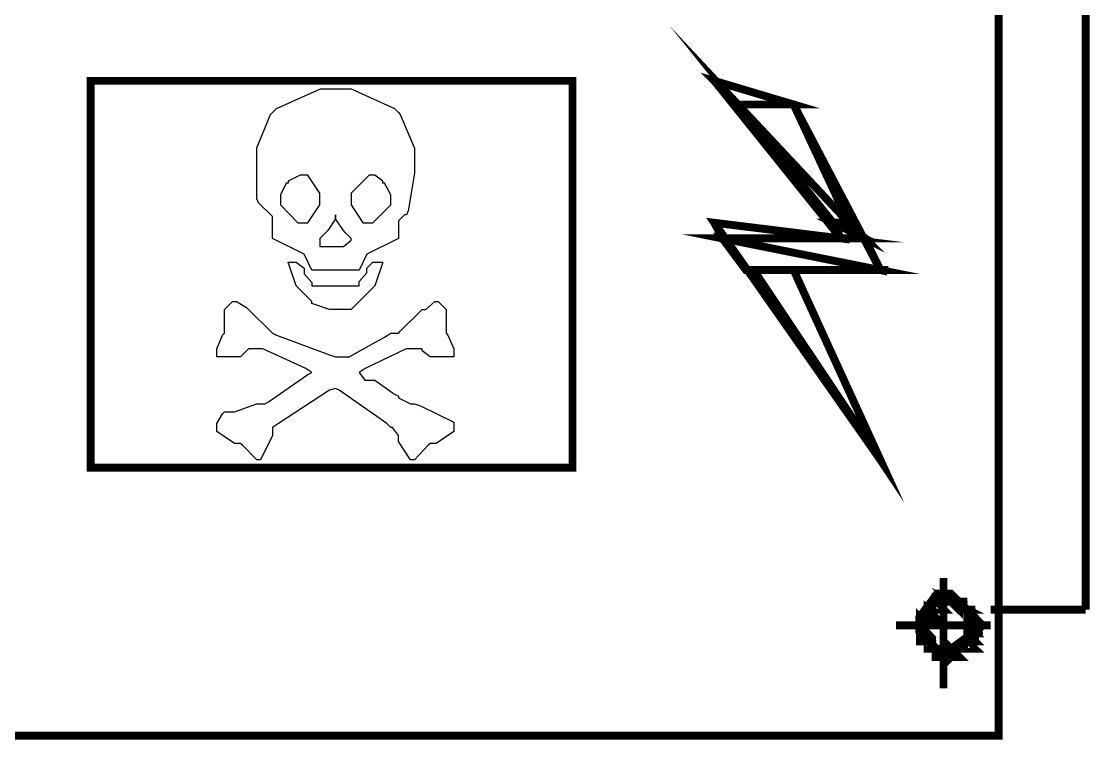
# Model space of a CAD drawing. Header units: metres. Extents: x -593 to 248, y 430 to 1024.
# Drawn here: x -217.43 to -211.69, y 598.76 to 602.62 of the extents above; entities that cross this region are included whole.
import ezdxf

# ---------------------------------------------------------------- set-up
doc = ezdxf.new("R2010")
doc.units = ezdxf.units.M
doc.header["$MEASUREMENT"] = 0
doc.layers.add('C00-00-00-BLACK', color=7, linetype='Continuous')

msp = doc.modelspace()

# ---------------------------------------------------------------- linework, layer by layer
at = {"layer": 'C00-00-00-BLACK', "const_width": 0.0423}
for points in [[(-211.7108, 604.9297), (-211.7108, 599.4607)], [(-212.4748, 599.6297), (-212.4748, 599.0377)], [(-212.2218, 599.4607), (-211.7108, 599.4607)], [(-212.7298, 599.3767), (-212.2218, 599.3767)]]:
    msp.add_lwpolyline(points, dxfattribs=at)
for points in [[(-219.3888, 598.7837), (-212.1788, 598.7837), (-212.1788, 604.1227), (-219.3888, 604.1227), (-219.3888, 598.7837)], [(-213.5788, 602.1727), (-212.9838, 601.5377), (-213.0678, 601.5377), (-213.5788, 602.1727)], [(-213.7058, 602.2997), (-213.2798, 602.1727), (-213.5788, 602.1727), (-213.7058, 602.2997)], [(-213.7058, 602.2997), (-213.0258, 601.4537), (-213.7058, 601.5377), (-212.8138, 600.2647), (-213.2798, 601.2837), (-212.8138, 601.2837), (-213.2798, 602.1727), (-213.7058, 602.2997)], [(-217.0558, 602.2997), (-217.0558, 600.2227), (-214.4678, 600.2227), (-214.4678, 602.2997), (-217.0558, 602.2997)], [(-213.2798, 602.1727), (-213.5788, 602.1727), (-212.9838, 601.5377), (-213.2798, 602.1727)], [(-213.0678, 601.5377), (-212.8978, 601.4537), (-213.0258, 601.4537), (-213.0678, 601.5377)], [(-213.7058, 601.5377), (-213.0258, 601.4537), (-213.6628, 601.4537), (-213.7058, 601.5377)], [(-212.9838, 601.5377), (-213.0678, 601.5377), (-212.8978, 601.4537), (-212.9838, 601.5377)], [(-212.8978, 601.4537), (-213.6628, 601.4537), (-212.8138, 601.2837), (-212.8978, 601.4537)], [(-213.6628, 601.4537), (-212.8138, 601.2837), (-213.5358, 601.2837), (-213.6628, 601.4537)], [(-213.5358, 601.2837), (-213.4938, 601.2837), (-213.2798, 601.2837), (-213.5358, 601.2837)], [(-213.5358, 601.2837), (-213.2798, 601.2837), (-213.2368, 601.2837), (-213.5358, 601.2837)], [(-213.4938, 601.2837), (-213.2798, 601.2837), (-212.8138, 600.2647), (-213.4938, 601.2837)], [(-213.2798, 601.2837), (-212.8138, 601.2837), (-212.7708, 601.2837), (-213.2798, 601.2837)], [(-212.3908, 599.4607), (-212.3478, 599.4607), (-212.4338, 599.5027), (-212.3908, 599.4607)], [(-212.3058, 599.3767), (-212.3058, 599.4187), (-212.4348, 599.5457), (-212.4778, 599.5457), (-212.5098, 599.5457), (-212.6048, 599.4187), (-212.6048, 599.3767), (-212.6048, 599.3447), (-212.5098, 599.2497), (-212.4778, 599.2497), (-212.4348, 599.2497), (-212.3058, 599.3447), (-212.3058, 599.3767)], [(-212.3058, 599.3767), (-212.3058, 599.4187), (-212.4348, 599.5457), (-212.4778, 599.5457), (-212.5098, 599.5457), (-212.6048, 599.4187), (-212.6048, 599.3767), (-212.6048, 599.3447), (-212.5098, 599.2497), (-212.4778, 599.2497), (-212.4348, 599.2497), (-212.3058, 599.3447), (-212.3058, 599.3767)], [(-212.3058, 599.3767), (-212.3058, 599.4187), (-212.4348, 599.5457), (-212.4778, 599.5457), (-212.5098, 599.5457), (-212.6048, 599.4187), (-212.6048, 599.3767), (-212.6048, 599.3447), (-212.5098, 599.2497), (-212.4778, 599.2497), (-212.4348, 599.2497), (-212.3058, 599.3447), (-212.3058, 599.3767)], [(-212.5178, 599.5027), (-212.5178, 599.4607), (-212.4748, 599.4607), (-212.5178, 599.5027)], [(-212.5178, 599.4607), (-212.4748, 599.4607), (-212.5178, 599.5027), (-212.5178, 599.4607)], [(-212.4748, 599.5027), (-212.4338, 599.5027), (-212.5178, 599.5027), (-212.4748, 599.5027)], [(-212.5178, 599.5027), (-212.4748, 599.5027), (-212.4308, 599.5027), (-212.5178, 599.5027)], [(-212.4748, 599.5027), (-212.4308, 599.5027), (-212.5178, 599.5027), (-212.4748, 599.5027)], [(-212.4748, 599.5027), (-212.5178, 599.5027), (-212.4748, 599.5027)], [(-212.5178, 599.5027), (-212.4748, 599.5027), (-212.4308, 599.5027), (-212.5178, 599.5027)], [(-212.5178, 599.5027), (-212.5178, 599.5027)], [(-212.5178, 599.5027), (-212.4748, 599.5027), (-212.4338, 599.5027), (-212.5178, 599.5027)], [(-212.4338, 599.5027), (-212.4748, 599.5027), (-212.4338, 599.5027)], [(-212.4748, 599.5027), (-212.4338, 599.5027), (-212.3908, 599.5027), (-212.4748, 599.5027)], [(-212.4338, 599.5027), (-212.3908, 599.5027), (-212.4748, 599.5027), (-212.4338, 599.5027)], [(-212.4338, 599.5027), (-212.4748, 599.5027), (-212.4338, 599.5027)], [(-212.4748, 599.5027), (-212.4308, 599.5027), (-212.3878, 599.5027), (-212.4748, 599.5027)], [(-212.4308, 599.5027), (-212.3878, 599.5027), (-212.4748, 599.5027), (-212.4308, 599.5027)], [(-212.3908, 599.4607), (-212.4338, 599.5027), (-212.3908, 599.5027), (-212.3908, 599.4607)], [(-212.4338, 599.5027), (-212.3878, 599.5027), (-212.3458, 599.5027), (-212.4338, 599.5027)], [(-212.3878, 599.5027), (-212.3458, 599.5027), (-212.4338, 599.5027), (-212.3878, 599.5027)], [(-212.6018, 599.3767), (-212.5608, 599.3767), (-212.6018, 599.4177), (-212.6018, 599.3767)], [(-212.5608, 599.4607), (-212.5608, 599.4177), (-212.5178, 599.4177), (-212.5608, 599.4607)], [(-212.5608, 599.4177), (-212.5178, 599.4177), (-212.5608, 599.4607), (-212.5608, 599.4177)], [(-212.5178, 599.4607), (-212.5608, 599.4607), (-212.5178, 599.4607), (-212.5178, 599.4607)], [(-212.5608, 599.4607), (-212.5178, 599.4607), (-212.5178, 599.4607), (-212.5608, 599.4607)], [(-212.5608, 599.4607), (-212.5178, 599.4607), (-212.5178, 599.4607), (-212.5608, 599.4607)], [(-212.5608, 599.4607), (-212.5178, 599.4607), (-212.5178, 599.4607), (-212.5608, 599.4607)], [(-212.5608, 599.4607), (-212.5178, 599.4607), (-212.5178, 599.4607), (-212.5608, 599.4607)], [(-212.5608, 599.4607), (-212.5178, 599.4607), (-212.5178, 599.4607), (-212.5608, 599.4607)], [(-212.5178, 599.4607), (-212.4748, 599.4607), (-212.4748, 599.4607), (-212.5178, 599.4607)], [(-212.5178, 599.4607), (-212.4748, 599.4607), (-212.4748, 599.4607), (-212.5178, 599.4607)], [(-212.3908, 599.4607), (-212.3478, 599.4607), (-212.3478, 599.4607), (-212.3908, 599.4607)], [(-212.3908, 599.4607), (-212.3478, 599.4607), (-212.3478, 599.4607), (-212.3908, 599.4607)], [(-212.3908, 599.4607), (-212.3478, 599.4607), (-212.3478, 599.4607), (-212.3908, 599.4607)], [(-212.3908, 599.4607), (-212.3478, 599.4607), (-212.3478, 599.4607), (-212.3908, 599.4607)], [(-212.3908, 599.4607), (-212.3458, 599.4607), (-212.3028, 599.4607), (-212.3908, 599.4607)], [(-212.3458, 599.4607), (-212.3028, 599.4607), (-212.3908, 599.4607), (-212.3458, 599.4607)], [(-212.3478, 599.4607), (-212.3478, 599.4177), (-212.3058, 599.4177), (-212.3478, 599.4607)], [(-212.3478, 599.4177), (-212.3058, 599.4177), (-212.3478, 599.4607), (-212.3478, 599.4177)], [(-212.3478, 599.4607), (-212.3058, 599.4607), (-212.3058, 599.4607), (-212.3478, 599.4607)], [(-212.3478, 599.4607), (-212.3058, 599.4607), (-212.3058, 599.4607), (-212.3478, 599.4607)], [(-212.3478, 599.4177), (-212.3058, 599.3767), (-212.3478, 599.3767), (-212.3478, 599.4177)], [(-212.5608, 599.4177), (-212.6018, 599.4177), (-212.5608, 599.4177), (-212.5608, 599.4177)], [(-212.6018, 599.4177), (-212.5608, 599.4177), (-212.5178, 599.4177), (-212.6018, 599.4177)], [(-212.5608, 599.4177), (-212.5178, 599.4177), (-212.6018, 599.4177), (-212.5608, 599.4177)], [(-212.6018, 599.3767), (-212.6018, 599.4177), (-212.5608, 599.4177), (-212.6018, 599.3767)], [(-212.6018, 599.3767), (-212.6018, 599.3337), (-212.5608, 599.3337), (-212.6018, 599.3767)], [(-212.6018, 599.3337), (-212.5608, 599.3337), (-212.6018, 599.3767), (-212.6018, 599.3337)], [(-212.5608, 599.4177), (-212.5178, 599.4177), (-212.5178, 599.4177), (-212.5608, 599.4177)], [(-212.3478, 599.4177), (-212.3058, 599.4177), (-212.3058, 599.4177), (-212.3478, 599.4177)], [(-212.3478, 599.4177), (-212.3058, 599.4177), (-212.3058, 599.4177), (-212.3478, 599.4177)], [(-212.3478, 599.4177), (-212.3058, 599.4177), (-212.3058, 599.4177), (-212.3478, 599.4177)], [(-212.3478, 599.4177), (-212.3058, 599.4177), (-212.3058, 599.4177), (-212.3478, 599.4177)], [(-212.3478, 599.4177), (-212.3058, 599.4177), (-212.3058, 599.4177), (-212.3478, 599.4177)], [(-212.3478, 599.4177), (-212.3058, 599.4177), (-212.3058, 599.4177), (-212.3478, 599.4177)], [(-212.3058, 599.3767), (-212.3478, 599.4177), (-212.3058, 599.3767)], [(-212.3478, 599.3767), (-212.3058, 599.3337), (-212.3478, 599.3337), (-212.3478, 599.3767)], [(-212.6018, 599.3767), (-212.5608, 599.3767), (-212.5608, 599.3767), (-212.6018, 599.3767)], [(-212.6018, 599.3767), (-212.5608, 599.3767), (-212.5608, 599.3767), (-212.6018, 599.3767)], [(-212.6018, 599.3767), (-212.5608, 599.3767), (-212.5608, 599.3767), (-212.6018, 599.3767)], [(-212.6018, 599.3767), (-212.5608, 599.3767), (-212.5608, 599.3767), (-212.6018, 599.3767)], [(-212.6018, 599.3767), (-212.5608, 599.3767), (-212.5608, 599.3767), (-212.6018, 599.3767)], [(-212.6018, 599.3767), (-212.5608, 599.3767), (-212.5608, 599.3767), (-212.6018, 599.3767)], [(-212.6018, 599.3337), (-212.5608, 599.2907), (-212.6018, 599.2907), (-212.6018, 599.3337)], [(-212.6018, 599.3337), (-212.5608, 599.3337), (-212.5608, 599.3337), (-212.6018, 599.3337)], [(-212.6018, 599.3337), (-212.5608, 599.3337), (-212.5608, 599.3337), (-212.6018, 599.3337)], [(-212.6018, 599.3337), (-212.5608, 599.3337), (-212.5608, 599.3337), (-212.6018, 599.3337)], [(-212.6018, 599.3337), (-212.5608, 599.3337), (-212.5608, 599.3337), (-212.6018, 599.3337)], [(-212.6018, 599.3337), (-212.5608, 599.3337), (-212.5608, 599.3337), (-212.6018, 599.3337)], [(-212.6018, 599.3337), (-212.5608, 599.3337), (-212.5608, 599.3337), (-212.6018, 599.3337)], [(-212.5608, 599.2907), (-212.6018, 599.3337), (-212.5608, 599.2907)], [(-212.3058, 599.3767), (-212.3478, 599.3767), (-212.3058, 599.3337), (-212.3058, 599.3767)], [(-212.3058, 599.3767), (-212.3478, 599.3767), (-212.3058, 599.3767)], [(-212.3478, 599.3767), (-212.3058, 599.3767), (-212.2638, 599.3767), (-212.3478, 599.3767)], [(-212.3478, 599.3767), (-212.3028, 599.3767), (-212.2618, 599.3767), (-212.3478, 599.3767)], [(-212.3028, 599.3767), (-212.2618, 599.3767), (-212.3478, 599.3767), (-212.3028, 599.3767)], [(-212.3478, 599.2907), (-212.3058, 599.2907), (-212.3478, 599.3337), (-212.3478, 599.2907)], [(-212.3058, 599.3337), (-212.3478, 599.3337), (-212.3058, 599.3337)], [(-212.3478, 599.3337), (-212.3058, 599.3337), (-212.2638, 599.3337), (-212.3478, 599.3337)], [(-212.3478, 599.2907), (-212.3478, 599.3337), (-212.3058, 599.3337), (-212.3478, 599.2907)], [(-212.5608, 599.2907), (-212.6018, 599.2907), (-212.5608, 599.2907)], [(-212.6018, 599.2907), (-212.5608, 599.2907), (-212.5178, 599.2907), (-212.6018, 599.2907)], [(-212.6018, 599.2907), (-212.5578, 599.2907), (-212.5148, 599.2907), (-212.6018, 599.2907)], [(-212.5578, 599.2907), (-212.5148, 599.2907), (-212.6018, 599.2907), (-212.5578, 599.2907)], [(-212.5608, 599.2907), (-212.5608, 599.2497), (-212.5178, 599.2497), (-212.5608, 599.2907)], [(-212.5608, 599.2497), (-212.5178, 599.2497), (-212.5608, 599.2907), (-212.5608, 599.2497)], [(-212.5608, 599.2907), (-212.5178, 599.2907), (-212.5178, 599.2907), (-212.5608, 599.2907)], [(-212.5608, 599.2907), (-212.5178, 599.2907), (-212.5178, 599.2907), (-212.5608, 599.2907)], [(-212.5178, 599.2497), (-212.4748, 599.2067), (-212.5178, 599.2067), (-212.5178, 599.2497)], [(-212.4338, 599.2067), (-212.3908, 599.2067), (-212.4338, 599.2497), (-212.4338, 599.2067)], [(-212.3478, 599.2907), (-212.3478, 599.2497), (-212.3058, 599.2497), (-212.3478, 599.2907)], [(-212.3478, 599.2497), (-212.3058, 599.2497), (-212.3478, 599.2907), (-212.3478, 599.2497)], [(-212.3478, 599.2907), (-212.3058, 599.2907), (-212.3058, 599.2907), (-212.3478, 599.2907)], [(-212.3478, 599.2907), (-212.3058, 599.2907), (-212.3058, 599.2907), (-212.3478, 599.2907)], [(-212.3478, 599.2907), (-212.3058, 599.2907), (-212.3058, 599.2907), (-212.3478, 599.2907)], [(-212.3478, 599.2907), (-212.3058, 599.2907), (-212.3058, 599.2907), (-212.3478, 599.2907)], [(-212.3478, 599.2907), (-212.3058, 599.2907), (-212.3058, 599.2907), (-212.3478, 599.2907)], [(-212.3478, 599.2907), (-212.3058, 599.2907), (-212.3058, 599.2907), (-212.3478, 599.2907)], [(-212.5608, 599.2497), (-212.5178, 599.2497), (-212.5178, 599.2497), (-212.5608, 599.2497)], [(-212.5608, 599.2497), (-212.5178, 599.2497), (-212.5178, 599.2497), (-212.5608, 599.2497)], [(-212.5608, 599.2497), (-212.5148, 599.2497), (-212.4728, 599.2497), (-212.5608, 599.2497)], [(-212.5148, 599.2497), (-212.4728, 599.2497), (-212.5608, 599.2497), (-212.5148, 599.2497)], [(-212.5178, 599.2497), (-212.4748, 599.2497), (-212.4748, 599.2497), (-212.5178, 599.2497)], [(-212.5178, 599.2497), (-212.4748, 599.2497), (-212.4748, 599.2497), (-212.5178, 599.2497)], [(-212.5178, 599.2497), (-212.4748, 599.2497), (-212.4748, 599.2497), (-212.5178, 599.2497)], [(-212.5178, 599.2497), (-212.4748, 599.2497), (-212.4748, 599.2497), (-212.5178, 599.2497)], [(-212.4748, 599.2067), (-212.5178, 599.2497), (-212.4748, 599.2067)], [(-212.3908, 599.2497), (-212.4338, 599.2497), (-212.3908, 599.2497), (-212.3908, 599.2497)], [(-212.4338, 599.2067), (-212.4338, 599.2497), (-212.3908, 599.2497), (-212.4338, 599.2067)], [(-212.3478, 599.2497), (-212.3908, 599.2497), (-212.3478, 599.2497), (-212.3478, 599.2497)], [(-212.3908, 599.2497), (-212.3478, 599.2497), (-212.3478, 599.2497), (-212.3908, 599.2497)], [(-212.3908, 599.2497), (-212.3478, 599.2497), (-212.3478, 599.2497), (-212.3908, 599.2497)], [(-212.3908, 599.2497), (-212.3478, 599.2497), (-212.3478, 599.2497), (-212.3908, 599.2497)], [(-212.3908, 599.2497), (-212.3478, 599.2497), (-212.3478, 599.2497), (-212.3908, 599.2497)], [(-212.3908, 599.2497), (-212.3478, 599.2497), (-212.3478, 599.2497), (-212.3908, 599.2497)], [(-212.3908, 599.2497), (-212.3908, 599.2497)], [(-212.3478, 599.2497), (-212.3058, 599.2497), (-212.3058, 599.2497), (-212.3478, 599.2497)], [(-212.3478, 599.2497), (-212.3058, 599.2497), (-212.3058, 599.2497), (-212.3478, 599.2497)], [(-212.5178, 599.2067), (-212.4728, 599.2067), (-212.4308, 599.2067), (-212.5178, 599.2067)], [(-212.4728, 599.2067), (-212.4308, 599.2067), (-212.5178, 599.2067), (-212.4728, 599.2067)], [(-212.5178, 599.2067), (-212.4748, 599.2067), (-212.4338, 599.2067), (-212.5178, 599.2067)], [(-212.4748, 599.2067), (-212.4338, 599.2067), (-212.5178, 599.2067), (-212.4748, 599.2067)], [(-212.4748, 599.2067), (-212.5178, 599.2067), (-212.4338, 599.2067), (-212.4748, 599.2067)], [(-212.5178, 599.2067), (-212.4338, 599.2067), (-212.3908, 599.2067), (-212.5178, 599.2067)], [(-212.4338, 599.2067), (-212.4748, 599.2067), (-212.4338, 599.2067), (-212.4338, 599.2067)], [(-212.4338, 599.2067), (-212.3908, 599.2067), (-212.4748, 599.2067), (-212.4338, 599.2067)], [(-212.4338, 599.2067), (-212.4748, 599.2067), (-212.4338, 599.2067)], [(-212.4748, 599.2067), (-212.4338, 599.2067), (-212.3908, 599.2067), (-212.4748, 599.2067)], [(-212.4338, 599.2067), (-212.3908, 599.2067), (-212.3908, 599.2067), (-212.4338, 599.2067)], [(-212.4338, 599.2067), (-212.3908, 599.2067), (-212.3908, 599.2067), (-212.4338, 599.2067)], [(-212.4338, 599.2067), (-212.4338, 599.2067)]]:
    msp.add_lwpolyline(points, close=True, dxfattribs=at)
at = {"layer": 'C00-00-00-BLACK'}
for points in [[(-213.7058, 602.2997), (-213.2798, 602.1727), (-213.5788, 602.1727), (-213.7058, 602.2997)], [(-215.5718, 601.3687), (-215.6128, 601.2837), (-215.6458, 601.2837), (-215.7178, 601.2837), (-215.7408, 601.2837), (-215.7628, 601.2837), (-215.8098, 601.2837), (-215.8248, 601.2837), (-215.8248, 601.2837), (-215.8678, 601.2837), (-215.8678, 601.2837), (-215.9088, 601.3687), (-216.0788, 601.4537), (-216.0788, 601.5377), (-216.0788, 601.5707), (-216.1548, 601.6447), (-216.1638, 601.6657), (-216.1638, 601.7197), (-216.1638, 601.8377), (-216.1638, 601.8767), (-216.1638, 601.9397), (-216.0898, 602.1197), (-216.0788, 602.1297), (-216.0578, 602.1517), (-215.8208, 602.2577), (-215.7408, 602.2577), (-215.6568, 602.2577), (-215.4238, 602.1517), (-215.4018, 602.1297), (-215.3928, 602.1197), (-215.3168, 601.9387), (-215.3168, 601.8767), (-215.3168, 601.8037), (-215.3498, 601.6017), (-215.3588, 601.5797), (-215.3708, 601.5797), (-215.4018, 601.5477), (-215.4018, 601.5377), (-215.4018, 601.4537), (-215.5718, 601.3687)], [(-213.2798, 602.1727), (-213.5788, 602.1727), (-212.9838, 601.5377), (-213.2798, 602.1727)], [(-213.5788, 602.1727), (-212.9838, 601.5377), (-213.0678, 601.5377), (-213.5788, 602.1727)], [(-216.0368, 601.6657), (-216.0368, 601.6337), (-215.9428, 601.5377), (-215.9088, 601.5377), (-215.8888, 601.5377), (-215.8248, 601.6337), (-215.8248, 601.6657), (-215.8248, 601.6967), (-215.8888, 601.7927), (-215.9088, 601.7927), (-215.9308, 601.7927), (-215.9948, 601.7607), (-215.9948, 601.7497), (-216.0058, 601.7497), (-216.0368, 601.6877), (-216.0368, 601.6657)], [(-215.6558, 601.6657), (-215.6558, 601.6337), (-215.5938, 601.5377), (-215.5718, 601.5377), (-215.5398, 601.5377), (-215.4438, 601.6337), (-215.4438, 601.6657), (-215.4438, 601.6877), (-215.4768, 601.7497), (-215.4858, 601.7497), (-215.4858, 601.7607), (-215.5288, 601.7927), (-215.5288, 601.7927), (-215.5608, 601.7927), (-215.6558, 601.6967), (-215.6558, 601.6657)], [(-215.7408, 601.5797), (-215.7408, 601.5587), (-215.7828, 601.4957), (-215.7828, 601.4957), (-215.7828, 601.4957), (-215.8248, 601.4537), (-215.8248, 601.4537), (-215.8248, 601.4537), (-215.8248, 601.4107), (-215.8248, 601.4107), (-215.8248, 601.4107), (-215.7828, 601.4107), (-215.7828, 601.4107), (-215.7828, 601.4107), (-215.7408, 601.4107), (-215.7408, 601.4107), (-215.7408, 601.4107), (-215.6978, 601.4107), (-215.6978, 601.4107), (-215.6978, 601.4107), (-215.6558, 601.4437), (-215.6558, 601.4537), (-215.6558, 601.4537), (-215.6888, 601.4857), (-215.6978, 601.4957), (-215.6978, 601.4957), (-215.7408, 601.5587), (-215.7408, 601.5797)], [(-213.7058, 601.5377), (-213.0258, 601.4537), (-213.6628, 601.4537), (-213.7058, 601.5377)], [(-212.9838, 601.5377), (-213.0678, 601.5377), (-212.8978, 601.4537), (-212.9838, 601.5377)], [(-213.0678, 601.5377), (-212.8978, 601.4537), (-213.0258, 601.4537), (-213.0678, 601.5377)], [(-212.8978, 601.4537), (-213.6628, 601.4537), (-212.8138, 601.2837), (-212.8978, 601.4537)], [(-213.6628, 601.4537), (-212.8138, 601.2837), (-213.5358, 601.2837), (-213.6628, 601.4537)], [(-215.4858, 601.3267), (-215.5288, 601.1997), (-215.6128, 601.1147), (-215.6128, 601.1147), (-215.6558, 601.0717), (-215.6558, 601.0717), (-215.6778, 601.0717), (-215.7258, 601.0717), (-215.7408, 601.0717), (-215.7728, 601.0717), (-215.8678, 601.1047), (-215.8678, 601.1147), (-215.9518, 601.1997), (-215.9948, 601.3267), (-215.9518, 601.3267), (-215.9518, 601.3267), (-215.9088, 601.2947), (-215.9088, 601.2837), (-215.9088, 601.2627), (-215.8678, 601.2167), (-215.8678, 601.1997), (-215.8358, 601.1997), (-215.7658, 601.1997), (-215.7408, 601.1997), (-215.7098, 601.1997), (-215.6378, 601.1997), (-215.6128, 601.1997), (-215.6128, 601.2217), (-215.5718, 601.2687), (-215.5718, 601.2837), (-215.5718, 601.2947), (-215.5398, 601.3267), (-215.5288, 601.3267), (-215.4858, 601.3267)], [(-213.5358, 601.2837), (-213.4938, 601.2837), (-213.2798, 601.2837), (-213.5358, 601.2837)], [(-213.5358, 601.2837), (-213.2798, 601.2837), (-213.2368, 601.2837), (-213.5358, 601.2837)], [(-213.4938, 601.2837), (-213.2798, 601.2837), (-212.8138, 600.2647), (-213.4938, 601.2837)], [(-213.2798, 601.2837), (-212.8138, 601.2837), (-212.7708, 601.2837), (-213.2798, 601.2837)], [(-215.7408, 600.8177), (-215.6668, 600.8177), (-215.4768, 600.9237), (-215.4438, 600.9447), (-215.4438, 600.9447), (-215.4128, 600.9447), (-215.4018, 600.9447), (-215.3928, 600.9557), (-215.2858, 601.0617), (-215.2748, 601.0717), (-215.2548, 601.0717), (-215.2068, 601.1147), (-215.1898, 601.1147), (-215.1898, 601.1147), (-215.1578, 601.0827), (-215.1468, 601.0717), (-215.1468, 601.0717), (-215.1468, 601.0417), (-215.1468, 601.0297), (-215.1468, 601.0297), (-215.1468, 600.9667), (-215.1468, 600.9447), (-215.1368, 600.9347), (-215.1058, 600.8607), (-215.1058, 600.8607), (-215.1058, 600.8607), (-215.1058, 600.8177), (-215.1058, 600.8177), (-215.1058, 600.8177), (-215.1468, 600.8177), (-215.1468, 600.8177), (-215.1688, 600.8177), (-215.2178, 600.8177), (-215.2328, 600.8177), (-215.2328, 600.8177), (-215.2748, 600.8507), (-215.2748, 600.8607), (-215.3608, 600.8607), (-215.5808, 600.7557), (-215.6128, 600.7337), (-215.6128, 600.7337), (-215.5828, 600.6917), (-215.5718, 600.6917), (-215.5298, 600.6917), (-215.4238, 600.6177), (-215.4018, 600.6067), (-215.4018, 600.5977), (-215.3388, 600.5647), (-215.3168, 600.5647), (-215.2848, 600.5547), (-215.1058, 600.4677), (-215.1058, 600.4377), (-215.1058, 600.4167), (-215.2008, 600.3527), (-215.2328, 600.3527), (-215.2438, 600.3427), (-215.3168, 600.2647), (-215.3168, 600.2647), (-215.3388, 600.2647), (-215.4018, 600.3627), (-215.4018, 600.3947), (-215.4018, 600.3947), (-215.4338, 600.4377), (-215.4438, 600.4377), (-215.4658, 600.4597), (-215.7208, 600.6387), (-215.7408, 600.6487), (-215.7728, 600.6387), (-216.0468, 600.4597), (-216.0788, 600.4377), (-216.0788, 600.3947), (-216.1438, 600.2647), (-216.1638, 600.2647), (-216.1638, 600.2647), (-216.2408, 600.3427), (-216.2508, 600.3527), (-216.2828, 600.3527), (-216.3778, 600.4167), (-216.3778, 600.4377), (-216.3778, 600.4597), (-216.3478, 600.5117), (-216.3368, 600.5217), (-216.2828, 600.5217), (-216.1628, 600.5647), (-216.1208, 600.5647), (-216.1008, 600.5757), (-215.8898, 600.7237), (-215.8678, 600.7337), (-215.8998, 600.7557), (-216.1308, 600.8607), (-216.2088, 600.8607), (-216.2088, 600.8607), (-216.2508, 600.8177), (-216.2508, 600.8177), (-216.2508, 600.8177), (-216.2938, 600.8177), (-216.2938, 600.8177), (-216.3158, 600.8177), (-216.3628, 600.8177), (-216.3778, 600.8177), (-216.3778, 600.8177), (-216.3778, 600.8607), (-216.3778, 600.8607), (-216.3778, 600.8607), (-216.3478, 600.9347), (-216.3368, 600.9447), (-216.3368, 600.9667), (-216.3368, 601.0297), (-216.3368, 601.0297), (-216.3368, 601.0297), (-216.3368, 601.0717), (-216.3368, 601.0717), (-216.3368, 601.0717), (-216.2938, 601.1147), (-216.2938, 601.1147), (-216.2728, 601.1147), (-216.2188, 601.0827), (-216.2088, 601.0717), (-216.1968, 601.0617), (-216.0898, 600.9557), (-216.0788, 600.9447), (-216.0578, 600.9347), (-215.7728, 600.8287), (-215.7408, 600.8177)], [(-212.4748, 599.5027), (-212.4338, 599.5027), (-212.5178, 599.5027), (-212.4748, 599.5027)], [(-212.5178, 599.5027), (-212.4748, 599.5027), (-212.4308, 599.5027), (-212.5178, 599.5027)], [(-212.4748, 599.5027), (-212.4308, 599.5027), (-212.5178, 599.5027), (-212.4748, 599.5027)], [(-212.4748, 599.5027), (-212.5178, 599.5027), (-212.4748, 599.5027)], [(-212.5178, 599.5027), (-212.4748, 599.5027), (-212.4308, 599.5027), (-212.5178, 599.5027)], [(-212.5178, 599.5027), (-212.4748, 599.5027), (-212.4338, 599.5027), (-212.5178, 599.5027)], [(-212.5178, 599.5027), (-212.5178, 599.4607), (-212.4748, 599.4607), (-212.5178, 599.5027)], [(-212.5178, 599.4607), (-212.4748, 599.4607), (-212.5178, 599.5027), (-212.5178, 599.4607)], [(-212.4338, 599.5027), (-212.4748, 599.5027), (-212.4338, 599.5027)], [(-212.4748, 599.5027), (-212.4338, 599.5027), (-212.3908, 599.5027), (-212.4748, 599.5027)], [(-212.4338, 599.5027), (-212.3908, 599.5027), (-212.4748, 599.5027), (-212.4338, 599.5027)], [(-212.4338, 599.5027), (-212.4748, 599.5027), (-212.4338, 599.5027)], [(-212.4748, 599.5027), (-212.4308, 599.5027), (-212.3878, 599.5027), (-212.4748, 599.5027)], [(-212.4308, 599.5027), (-212.3878, 599.5027), (-212.4748, 599.5027), (-212.4308, 599.5027)], [(-212.4338, 599.5027), (-212.3878, 599.5027), (-212.3458, 599.5027), (-212.4338, 599.5027)], [(-212.3878, 599.5027), (-212.3458, 599.5027), (-212.4338, 599.5027), (-212.3878, 599.5027)], [(-212.3908, 599.4607), (-212.3478, 599.4607), (-212.4338, 599.5027), (-212.3908, 599.4607)], [(-212.3908, 599.4607), (-212.4338, 599.5027), (-212.3908, 599.5027), (-212.3908, 599.4607)], [(-212.5608, 599.4177), (-212.6018, 599.4177), (-212.5608, 599.4177), (-212.5608, 599.4177)], [(-212.6018, 599.4177), (-212.5608, 599.4177), (-212.5178, 599.4177), (-212.6018, 599.4177)], [(-212.5608, 599.4177), (-212.5178, 599.4177), (-212.6018, 599.4177), (-212.5608, 599.4177)], [(-212.6018, 599.3767), (-212.5608, 599.3767), (-212.6018, 599.4177), (-212.6018, 599.3767)], [(-212.6018, 599.3767), (-212.6018, 599.4177), (-212.5608, 599.4177), (-212.6018, 599.3767)], [(-212.5178, 599.4607), (-212.5608, 599.4607), (-212.5178, 599.4607), (-212.5178, 599.4607)], [(-212.5608, 599.4607), (-212.5178, 599.4607), (-212.5178, 599.4607), (-212.5608, 599.4607)], [(-212.5608, 599.4607), (-212.5178, 599.4607), (-212.5178, 599.4607), (-212.5608, 599.4607)], [(-212.5608, 599.4607), (-212.5178, 599.4607), (-212.5178, 599.4607), (-212.5608, 599.4607)], [(-212.5608, 599.4607), (-212.5178, 599.4607), (-212.5178, 599.4607), (-212.5608, 599.4607)], [(-212.5608, 599.4607), (-212.5178, 599.4607), (-212.5178, 599.4607), (-212.5608, 599.4607)], [(-212.5608, 599.4607), (-212.5608, 599.4177), (-212.5178, 599.4177), (-212.5608, 599.4607)], [(-212.5608, 599.4177), (-212.5178, 599.4177), (-212.5608, 599.4607), (-212.5608, 599.4177)], [(-212.5608, 599.4177), (-212.5178, 599.4177), (-212.5178, 599.4177), (-212.5608, 599.4177)], [(-212.5178, 599.4607), (-212.4748, 599.4607), (-212.4748, 599.4607), (-212.5178, 599.4607)], [(-212.5178, 599.4607), (-212.4748, 599.4607), (-212.4748, 599.4607), (-212.5178, 599.4607)], [(-212.3908, 599.4607), (-212.3478, 599.4607), (-212.3478, 599.4607), (-212.3908, 599.4607)], [(-212.3908, 599.4607), (-212.3478, 599.4607), (-212.3478, 599.4607), (-212.3908, 599.4607)], [(-212.3908, 599.4607), (-212.3478, 599.4607), (-212.3478, 599.4607), (-212.3908, 599.4607)], [(-212.3908, 599.4607), (-212.3478, 599.4607), (-212.3478, 599.4607), (-212.3908, 599.4607)], [(-212.3908, 599.4607), (-212.3458, 599.4607), (-212.3028, 599.4607), (-212.3908, 599.4607)], [(-212.3458, 599.4607), (-212.3028, 599.4607), (-212.3908, 599.4607), (-212.3458, 599.4607)], [(-212.3478, 599.4607), (-212.3058, 599.4607), (-212.3058, 599.4607), (-212.3478, 599.4607)], [(-212.3478, 599.4607), (-212.3058, 599.4607), (-212.3058, 599.4607), (-212.3478, 599.4607)], [(-212.3478, 599.4607), (-212.3478, 599.4177), (-212.3058, 599.4177), (-212.3478, 599.4607)], [(-212.3478, 599.4177), (-212.3058, 599.4177), (-212.3478, 599.4607), (-212.3478, 599.4177)], [(-212.3478, 599.4177), (-212.3058, 599.4177), (-212.3058, 599.4177), (-212.3478, 599.4177)], [(-212.3478, 599.4177), (-212.3058, 599.4177), (-212.3058, 599.4177), (-212.3478, 599.4177)], [(-212.3478, 599.4177), (-212.3058, 599.4177), (-212.3058, 599.4177), (-212.3478, 599.4177)], [(-212.3478, 599.4177), (-212.3058, 599.4177), (-212.3058, 599.4177), (-212.3478, 599.4177)], [(-212.3478, 599.4177), (-212.3058, 599.4177), (-212.3058, 599.4177), (-212.3478, 599.4177)], [(-212.3478, 599.4177), (-212.3058, 599.4177), (-212.3058, 599.4177), (-212.3478, 599.4177)], [(-212.3058, 599.3767), (-212.3478, 599.4177), (-212.3058, 599.3767)], [(-212.3478, 599.4177), (-212.3058, 599.3767), (-212.3478, 599.3767), (-212.3478, 599.4177)], [(-212.6018, 599.3767), (-212.5608, 599.3767), (-212.5608, 599.3767), (-212.6018, 599.3767)], [(-212.6018, 599.3767), (-212.5608, 599.3767), (-212.5608, 599.3767), (-212.6018, 599.3767)], [(-212.6018, 599.3767), (-212.5608, 599.3767), (-212.5608, 599.3767), (-212.6018, 599.3767)], [(-212.6018, 599.3767), (-212.5608, 599.3767), (-212.5608, 599.3767), (-212.6018, 599.3767)], [(-212.6018, 599.3767), (-212.5608, 599.3767), (-212.5608, 599.3767), (-212.6018, 599.3767)], [(-212.6018, 599.3767), (-212.5608, 599.3767), (-212.5608, 599.3767), (-212.6018, 599.3767)], [(-212.6018, 599.3767), (-212.6018, 599.3337), (-212.5608, 599.3337), (-212.6018, 599.3767)], [(-212.6018, 599.3337), (-212.5608, 599.3337), (-212.6018, 599.3767), (-212.6018, 599.3337)], [(-212.3058, 599.3767), (-212.3478, 599.3767), (-212.3058, 599.3767)], [(-212.3478, 599.3767), (-212.3058, 599.3767), (-212.2638, 599.3767), (-212.3478, 599.3767)], [(-212.3478, 599.3767), (-212.3028, 599.3767), (-212.2618, 599.3767), (-212.3478, 599.3767)], [(-212.3028, 599.3767), (-212.2618, 599.3767), (-212.3478, 599.3767), (-212.3028, 599.3767)], [(-212.3058, 599.3767), (-212.3478, 599.3767), (-212.3058, 599.3337), (-212.3058, 599.3767)], [(-212.3478, 599.3767), (-212.3058, 599.3337), (-212.3478, 599.3337), (-212.3478, 599.3767)], [(-212.6018, 599.3337), (-212.5608, 599.3337), (-212.5608, 599.3337), (-212.6018, 599.3337)], [(-212.6018, 599.3337), (-212.5608, 599.3337), (-212.5608, 599.3337), (-212.6018, 599.3337)], [(-212.6018, 599.3337), (-212.5608, 599.3337), (-212.5608, 599.3337), (-212.6018, 599.3337)], [(-212.6018, 599.3337), (-212.5608, 599.3337), (-212.5608, 599.3337), (-212.6018, 599.3337)], [(-212.6018, 599.3337), (-212.5608, 599.3337), (-212.5608, 599.3337), (-212.6018, 599.3337)], [(-212.6018, 599.3337), (-212.5608, 599.3337), (-212.5608, 599.3337), (-212.6018, 599.3337)], [(-212.5608, 599.2907), (-212.6018, 599.3337), (-212.5608, 599.2907)], [(-212.6018, 599.3337), (-212.5608, 599.2907), (-212.6018, 599.2907), (-212.6018, 599.3337)], [(-212.5608, 599.2907), (-212.6018, 599.2907), (-212.5608, 599.2907)], [(-212.6018, 599.2907), (-212.5608, 599.2907), (-212.5178, 599.2907), (-212.6018, 599.2907)], [(-212.6018, 599.2907), (-212.5578, 599.2907), (-212.5148, 599.2907), (-212.6018, 599.2907)], [(-212.5578, 599.2907), (-212.5148, 599.2907), (-212.6018, 599.2907), (-212.5578, 599.2907)], [(-212.5608, 599.2907), (-212.5178, 599.2907), (-212.5178, 599.2907), (-212.5608, 599.2907)], [(-212.5608, 599.2907), (-212.5178, 599.2907), (-212.5178, 599.2907), (-212.5608, 599.2907)], [(-212.5608, 599.2907), (-212.5608, 599.2497), (-212.5178, 599.2497), (-212.5608, 599.2907)], [(-212.5608, 599.2497), (-212.5178, 599.2497), (-212.5608, 599.2907), (-212.5608, 599.2497)], [(-212.3058, 599.3337), (-212.3478, 599.3337), (-212.3058, 599.3337)], [(-212.3478, 599.3337), (-212.3058, 599.3337), (-212.2638, 599.3337), (-212.3478, 599.3337)], [(-212.3478, 599.2907), (-212.3058, 599.2907), (-212.3478, 599.3337), (-212.3478, 599.2907)], [(-212.3478, 599.2907), (-212.3478, 599.3337), (-212.3058, 599.3337), (-212.3478, 599.2907)], [(-212.3478, 599.2907), (-212.3058, 599.2907), (-212.3058, 599.2907), (-212.3478, 599.2907)], [(-212.3478, 599.2907), (-212.3058, 599.2907), (-212.3058, 599.2907), (-212.3478, 599.2907)], [(-212.3478, 599.2907), (-212.3058, 599.2907), (-212.3058, 599.2907), (-212.3478, 599.2907)], [(-212.3478, 599.2907), (-212.3058, 599.2907), (-212.3058, 599.2907), (-212.3478, 599.2907)], [(-212.3478, 599.2907), (-212.3058, 599.2907), (-212.3058, 599.2907), (-212.3478, 599.2907)], [(-212.3478, 599.2907), (-212.3058, 599.2907), (-212.3058, 599.2907), (-212.3478, 599.2907)], [(-212.3478, 599.2907), (-212.3478, 599.2497), (-212.3058, 599.2497), (-212.3478, 599.2907)], [(-212.3478, 599.2497), (-212.3058, 599.2497), (-212.3478, 599.2907), (-212.3478, 599.2497)], [(-212.5608, 599.2497), (-212.5178, 599.2497), (-212.5178, 599.2497), (-212.5608, 599.2497)], [(-212.5608, 599.2497), (-212.5178, 599.2497), (-212.5178, 599.2497), (-212.5608, 599.2497)], [(-212.5608, 599.2497), (-212.5148, 599.2497), (-212.4728, 599.2497), (-212.5608, 599.2497)], [(-212.5148, 599.2497), (-212.4728, 599.2497), (-212.5608, 599.2497), (-212.5148, 599.2497)], [(-212.5178, 599.2497), (-212.4748, 599.2497), (-212.4748, 599.2497), (-212.5178, 599.2497)], [(-212.5178, 599.2497), (-212.4748, 599.2497), (-212.4748, 599.2497), (-212.5178, 599.2497)], [(-212.5178, 599.2497), (-212.4748, 599.2497), (-212.4748, 599.2497), (-212.5178, 599.2497)], [(-212.5178, 599.2497), (-212.4748, 599.2497), (-212.4748, 599.2497), (-212.5178, 599.2497)], [(-212.4748, 599.2067), (-212.5178, 599.2497), (-212.4748, 599.2067)], [(-212.5178, 599.2497), (-212.4748, 599.2067), (-212.5178, 599.2067), (-212.5178, 599.2497)], [(-212.3908, 599.2497), (-212.4338, 599.2497), (-212.3908, 599.2497), (-212.3908, 599.2497)], [(-212.4338, 599.2067), (-212.3908, 599.2067), (-212.4338, 599.2497), (-212.4338, 599.2067)], [(-212.4338, 599.2067), (-212.4338, 599.2497), (-212.3908, 599.2497), (-212.4338, 599.2067)], [(-212.3478, 599.2497), (-212.3908, 599.2497), (-212.3478, 599.2497), (-212.3478, 599.2497)], [(-212.3908, 599.2497), (-212.3478, 599.2497), (-212.3478, 599.2497), (-212.3908, 599.2497)], [(-212.3908, 599.2497), (-212.3478, 599.2497), (-212.3478, 599.2497), (-212.3908, 599.2497)], [(-212.3908, 599.2497), (-212.3478, 599.2497), (-212.3478, 599.2497), (-212.3908, 599.2497)], [(-212.3908, 599.2497), (-212.3478, 599.2497), (-212.3478, 599.2497), (-212.3908, 599.2497)], [(-212.3908, 599.2497), (-212.3478, 599.2497), (-212.3478, 599.2497), (-212.3908, 599.2497)], [(-212.3478, 599.2497), (-212.3058, 599.2497), (-212.3058, 599.2497), (-212.3478, 599.2497)], [(-212.3478, 599.2497), (-212.3058, 599.2497), (-212.3058, 599.2497), (-212.3478, 599.2497)], [(-212.5178, 599.2067), (-212.4728, 599.2067), (-212.4308, 599.2067), (-212.5178, 599.2067)], [(-212.4728, 599.2067), (-212.4308, 599.2067), (-212.5178, 599.2067), (-212.4728, 599.2067)], [(-212.5178, 599.2067), (-212.4748, 599.2067), (-212.4338, 599.2067), (-212.5178, 599.2067)], [(-212.4748, 599.2067), (-212.4338, 599.2067), (-212.5178, 599.2067), (-212.4748, 599.2067)], [(-212.4748, 599.2067), (-212.5178, 599.2067), (-212.4338, 599.2067), (-212.4748, 599.2067)], [(-212.5178, 599.2067), (-212.4338, 599.2067), (-212.3908, 599.2067), (-212.5178, 599.2067)], [(-212.4338, 599.2067), (-212.4748, 599.2067), (-212.4338, 599.2067), (-212.4338, 599.2067)], [(-212.4338, 599.2067), (-212.3908, 599.2067), (-212.4748, 599.2067), (-212.4338, 599.2067)], [(-212.4338, 599.2067), (-212.4748, 599.2067), (-212.4338, 599.2067)], [(-212.4748, 599.2067), (-212.4338, 599.2067), (-212.3908, 599.2067), (-212.4748, 599.2067)], [(-212.4338, 599.2067), (-212.3908, 599.2067), (-212.3908, 599.2067), (-212.4338, 599.2067)], [(-212.4338, 599.2067), (-212.3908, 599.2067), (-212.3908, 599.2067), (-212.4338, 599.2067)]]:
    msp.add_lwpolyline(points, close=True, dxfattribs=at)

doc.saveas('drawing.dxf')
